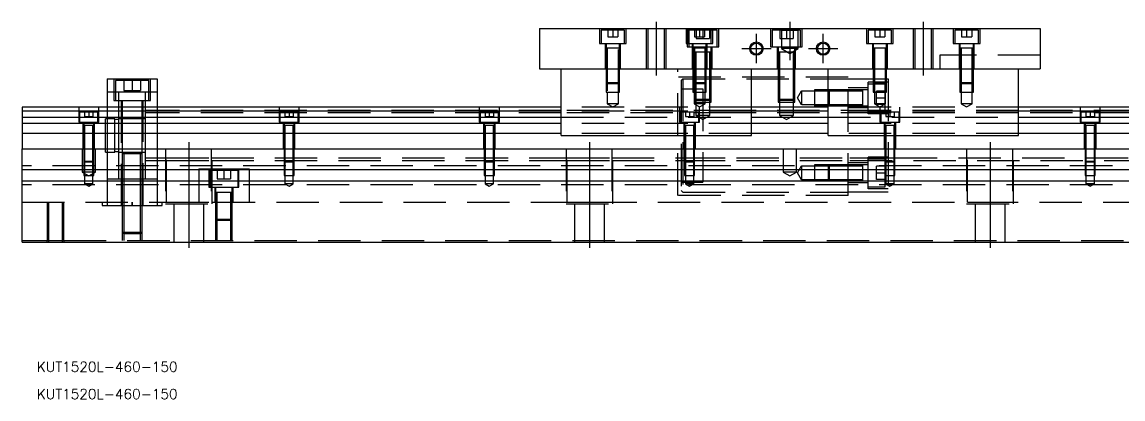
# Model space of a CAD drawing. Extents: x -14 to 669, y -280 to 102.
# Drawn here: x 0 to 329.8, y -280.3 to -167.3 of the extents above; entities that cross this region are included whole.
import ezdxf

# ---------------------------------------------------------------- set-up
doc = ezdxf.new("R2010")
doc.units = 0
doc.linetypes.add('CENTER', pattern=[50.8, 31.75, -6.35, 6.35, -6.35])
doc.linetypes.add('DASHED', pattern=[19.05, 12.7, -6.35])
doc.layers.get('0').update_dxf_attribs({"linetype": 'CONTINUOUS'})
doc.layers.add('CENTER', color=1, linetype='CENTER')
doc.styles.get("Standard").update_dxf_attribs({"font": 'txt.shx', "height": 3, "bigfont": 'bigfont.shx'})

# ---------------------------------------------------------------- blocks, each defined once
blk = doc.blocks.new('*U2')
at = {"color": 7, "linetype": 'CONTINUOUS'}
blk.add_text('KUT1520L-460-150', height=3, dxfattribs=at).set_placement((4.43, -280.35))
blk = doc.blocks.new('*U3')
at = {"color": 7, "linetype": 'CONTINUOUS'}
blk.add_text('KUT1520L-460-150', height=3, dxfattribs=at).set_placement((4.43, -272.18))

msp = doc.modelspace()

# ---------------------------------------------------------------- linework, layer by layer
at = {"color": 7, "linetype": 'CONTINUOUS'}
for p, q in [((155, -169.26), (305, -169.26)), ((155, -169.26), (155, -181.26)), ((305, -169.26), (305, -181.26)), ((202, -176.36), (201.499994, -176.36)), ((202.35, -176.36), (202, -176.36)), ((206, -176.36), (205.65, -176.36)), ((206.500006, -176.36), (206, -176.36)), ((155, -181.26), (305, -181.26)), ((161.5, -201.26), (161.5, -181.26)), ((218.5, -201.26), (218.5, -181.26)), ((241.5, -201.26), (241.5, -181.26)), ((298.5, -201.26), (298.5, -181.26)), ((25.5, -184.26), (25.5, -192.76)), ((25.5, -184.26), (40.5, -184.26)), ((40.5, -184.26), (40.5, -192.76)), ((0, -192.76), (0, -194.012272)), ((161.5, -192.76), (0, -192.76)), ((0, -194.012272), (0, -195.78668)), ((161.5, -194.012272), (0, -194.012272)), ((241.5, -192.76), (218.5, -192.76)), ((241.5, -194.012272), (218.5, -194.012272)), ((460, -192.76), (298.5, -192.76)), ((460, -194.012272), (298.5, -194.012272)), ((0, -195.78668), (161.5, -195.78668)), ((0, -195.78668), (0, -197.683076)), ((161.5, -197.683076), (0, -197.683076)), ((0, -197.683076), (0, -200.737372)), ((218.5, -195.78668), (241.5, -195.78668)), ((241.5, -197.683076), (218.5, -197.683076)), ((298.5, -195.78668), (460, -195.78668)), ((460, -197.683076), (298.5, -197.683076)), ((0, -200.737372), (0, -205.26)), ((161.5, -200.737372), (0, -200.737372)), ((241.5, -200.737372), (218.5, -200.737372)), ((460, -200.737372), (298.5, -200.737372)), ((161.5, -201.26), (218.5, -201.26)), ((241.5, -201.26), (298.5, -201.26)), ((0, -205.26), (460, -205.26)), ((0, -211.56), (0, -205.26)), ((460, -211.56), (0, -211.56)), ((0, -214.96), (0, -211.56)), ((460, -214.96), (0, -214.96)), ((0, -233.26), (0, -214.96)), ((0, -233.26), (460, -233.26))]:
    msp.add_line(p, q, dxfattribs=at)
at = {"color": 3, "linetype": 'DASHED'}
for p, q in [((173, -169.26), (173, -173.76)), ((180.5, -169.76), (173.5, -169.76)), ((173.5, -169.76), (173.5, -173.76)), ((175.5, -169.76), (175.5, -171.76)), ((177, -169.76), (177, -171.76)), ((178.5, -169.76), (178.5, -171.76)), ((180.5, -173.76), (180.5, -169.76)), ((181, -173.76), (181, -169.26)), ((187.000006, -169.26), (187.000006, -181.26)), ((187.5, -169.26), (187.5, -181.26)), ((192.5, -181.26), (192.5, -169.26)), ((192.999994, -181.26), (192.999994, -169.26)), ((199, -169.26), (199, -173.76)), ((199.25, -169.26), (199.25, -174.76)), ((206.5, -169.76), (199.5, -169.76)), ((199.5, -169.76), (199.5, -173.76)), ((199.75, -169.76), (199.75, -174.76)), ((201.5, -169.76), (201.5, -171.76)), ((202, -169.76), (202, -172.26)), ((203, -169.76), (203, -171.76)), ((204, -169.76), (204, -172.26)), ((204.5, -169.76), (204.5, -171.76)), ((206, -169.76), (206, -172.26)), ((208.25, -169.76), (206.5, -169.76)), ((206.5, -173.76), (206.5, -169.76)), ((207, -173.76), (207, -169.26)), ((208.25, -174.76), (208.25, -169.76)), ((208.75, -174.76), (208.75, -169.26)), ((224.25, -169.26), (224.25, -174.76)), ((233.25, -169.76), (224.75, -169.76)), ((224.75, -169.76), (224.75, -174.76)), ((227.5, -169.76), (227, -169.26)), ((227, -169.76), (227, -172.26)), ((227.5, -169.76), (227.5, -175.26)), ((227.5, -169.76), (232.5, -169.76)), ((229, -169.76), (229, -172.26)), ((231, -169.76), (231, -172.26)), ((232.5, -169.76), (233, -169.26)), ((232.5, -175.26), (232.5, -169.76)), ((233.25, -174.76), (233.25, -169.76)), ((233.75, -174.76), (233.75, -169.26)), ((253, -169.26), (253, -173.76)), ((260.5, -169.76), (253.5, -169.76)), ((253.5, -169.76), (253.5, -173.76)), ((255.5, -169.76), (255.5, -171.76)), ((257, -169.76), (257, -171.76)), ((258.5, -169.76), (258.5, -171.76)), ((260.5, -173.76), (260.5, -169.76)), ((261, -173.76), (261, -169.26)), ((267.000006, -169.26), (267.000006, -181.26)), ((267.5, -169.26), (267.5, -181.26)), ((272.5, -181.26), (272.5, -169.26)), ((272.999994, -181.26), (272.999994, -169.26)), ((279, -169.26), (279, -173.76)), ((286.5, -169.76), (279.5, -169.76)), ((279.5, -169.76), (279.5, -173.76)), ((281.5, -169.76), (281.5, -171.76)), ((283, -169.76), (283, -171.76)), ((284.5, -169.76), (284.5, -171.76)), ((286.5, -173.76), (286.5, -169.76)), ((287, -173.76), (287, -169.26)), ((173, -173.76), (181, -173.76)), ((174.75, -173.76), (174.75, -181.26)), ((175, -173.76), (175, -175.16)), ((175.5, -171.76), (177, -171.76)), ((177, -171.76), (178.5, -171.76)), ((179, -175.16), (179, -173.76)), ((179.25, -181.26), (179.25, -173.76)), ((199, -173.76), (207, -173.76)), ((199.25, -174.76), (208.75, -174.76)), ((200.75, -173.76), (200.75, -181.26)), ((201, -173.76), (201, -175.16)), ((201.25, -174.76), (201.25, -181.26)), ((201.5, -171.76), (203, -171.76)), ((201.5, -174.76), (201.5, -176.36)), ((202, -172.26), (204, -172.26)), ((203, -171.76), (204.5, -171.76)), ((204, -172.26), (206, -172.26)), ((205, -175.16), (205, -173.76)), ((205.25, -181.26), (205.25, -173.76)), ((206.5, -176.36), (206.5, -174.76)), ((206.75, -181.26), (206.75, -174.76)), ((224.25, -174.76), (233.75, -174.76)), ((226.25, -174.76), (226.25, -181.26)), ((226.5, -174.76), (226.5, -176.36)), ((227, -172.26), (229, -172.26)), ((229, -172.26), (231, -172.26)), ((231.5, -176.36), (231.5, -174.76)), ((231.75, -181.26), (231.75, -174.76)), ((253, -173.76), (261, -173.76)), ((254.75, -173.76), (254.75, -181.26)), ((255, -173.76), (255, -175.16)), ((255.5, -171.76), (257, -171.76)), ((257, -171.76), (258.5, -171.76)), ((259, -175.16), (259, -173.76)), ((259.25, -181.26), (259.25, -173.76)), ((279, -173.76), (287, -173.76)), ((280.75, -173.76), (280.75, -181.26)), ((281, -173.76), (281, -175.16)), ((281.5, -171.76), (283, -171.76)), ((283, -171.76), (284.5, -171.76)), ((285, -175.16), (285, -173.76)), ((285.25, -181.26), (285.25, -173.76)), ((175, -175.155), (175, -175.16)), ((175, -175.16), (175.216462, -175.16)), ((175.216708, -175.16), (175, -175.16)), ((175, -175.16), (175, -181.26)), ((175, -175.16), (175, -175.165)), ((178.783332, -175.16), (175.216708, -175.16)), ((175.35, -175.16), (175.35, -188.26)), ((178.65, -188.26), (178.65, -175.16)), ((179, -175.16), (178.783332, -175.16)), ((178.783538, -175.16), (179, -175.16)), ((179, -175.16), (179, -175.155)), ((179, -181.26), (179, -175.16)), ((179, -175.165), (179, -175.16)), ((201, -175.155), (201, -175.16)), ((201, -175.16), (201.216462, -175.16)), ((201.216708, -175.16), (201, -175.16)), ((201, -175.16), (201, -175.165)), ((201, -175.16), (201, -181.26)), ((204.783332, -175.16), (201.216708, -175.16)), ((201.35, -175.16), (201.35, -181.26)), ((201.5, -176.355), (201.5, -176.36)), ((201.757468, -176.36), (201.5, -176.36)), ((201.5, -176.36), (201.5, -181.26)), ((201.5, -176.36), (201.5, -176.365)), ((201.999654, -176.36), (201.757468, -176.36)), ((201.9, -176.36), (201.9, -181.26)), ((202.349616, -176.36), (201.999654, -176.36)), ((205.650424, -176.36), (202.349616, -176.36)), ((204.65, -181.26), (204.65, -175.16)), ((205, -175.16), (204.783332, -175.16)), ((204.783538, -175.16), (205, -175.16)), ((205, -175.16), (205, -175.155)), ((205, -175.165), (205, -175.16)), ((205, -181.26), (205, -175.16)), ((206.000386, -176.36), (205.650424, -176.36)), ((206.242552, -176.36), (206.000386, -176.36)), ((206.1, -181.26), (206.1, -176.36)), ((206.5, -176.36), (206.242552, -176.36)), ((206.5, -176.36), (206.5, -176.355)), ((206.5, -181.26), (206.5, -176.36)), ((206.5, -176.365), (206.5, -176.36)), ((226.5, -176.355), (226.5, -176.36)), ((226.757468, -176.36), (226.5, -176.36)), ((226.5, -176.36), (226.5, -181.26)), ((226.5, -176.36), (226.5, -176.365)), ((231.242552, -176.36), (226.757468, -176.36)), ((226.9, -176.36), (226.9, -181.26)), ((232.5, -175.26), (227.5, -175.26)), ((227.5, -175.26), (230, -176.703376)), ((230, -176.703376), (232.5, -175.26)), ((230.5, -176.36), (230.5, -176.355)), ((230.5, -176.365), (230.5, -176.36)), ((231.1, -181.26), (231.1, -176.36)), ((231.5, -176.36), (231.242552, -176.36)), ((231.5, -181.26), (231.5, -176.36)), ((255, -175.155), (255, -175.16)), ((255, -175.16), (255.216462, -175.16)), ((255.216708, -175.16), (255, -175.16)), ((255, -175.16), (255, -181.26)), ((255, -175.16), (255, -175.165)), ((258.783332, -175.16), (255.216708, -175.16)), ((255.35, -175.16), (255.35, -181.26)), ((258.65, -181.26), (258.65, -175.16)), ((259, -175.16), (258.783332, -175.16)), ((258.783538, -175.16), (259, -175.16)), ((259, -175.16), (259, -175.155)), ((259, -181.26), (259, -175.16)), ((259, -175.165), (259, -175.16)), ((285, -177.26), (275, -177.26)), ((275, -177.26), (275, -181.26)), ((281, -175.155), (281, -175.16)), ((281, -175.16), (281.216462, -175.16)), ((281.216708, -175.16), (281, -175.16)), ((281, -175.16), (281, -181.26)), ((281, -175.16), (281, -175.165)), ((284.783332, -175.16), (281.216708, -175.16)), ((281.35, -175.16), (281.35, -181.26)), ((284.65, -181.26), (284.65, -175.16)), ((285, -175.16), (284.783332, -175.16)), ((284.783538, -175.16), (285, -175.16)), ((285, -175.16), (285, -175.155)), ((285, -181.26), (285, -175.16)), ((285, -175.165), (285, -175.16)), ((305, -177.26), (285, -177.26)), ((175, -181.26), (175, -185.41)), ((175.000006, -181.26), (175.000006, -185.410006)), ((178.999994, -185.410006), (178.999994, -181.26)), ((179, -185.41), (179, -181.26)), ((196.5, -201.26), (196.5, -181.26)), ((201, -181.26), (201, -185.41)), ((201.000006, -181.26), (201.000002, -185.41)), ((201.35, -181.26), (201.35, -185.76)), ((201.5, -181.26), (201.5, -190.36)), ((201.500006, -181.26), (201.500002, -190.36)), ((201.9, -181.26), (201.9, -190.76)), ((204.65, -185.76), (204.65, -181.26)), ((204.999998, -185.41), (204.999994, -181.26)), ((205, -185.41), (205, -181.26)), ((206.1, -190.76), (206.1, -181.26)), ((206.499998, -190.36), (206.499994, -181.26)), ((206.5, -190.36), (206.5, -181.26)), ((226.5, -181.26), (226.5, -190.36)), ((226.500006, -181.26), (226.500002, -190.36)), ((226.9, -181.26), (226.9, -190.76)), ((231.1, -190.76), (231.1, -181.26)), ((231.499998, -190.36), (231.499994, -181.26)), ((231.5, -190.36), (231.5, -181.26)), ((247.5, -219.26), (247.5, -181.26)), ((255, -181.26), (255, -185.41)), ((255.000006, -181.26), (255.000002, -185.41)), ((255.35, -181.26), (255.35, -185.76)), ((258.65, -185.76), (258.65, -181.26)), ((258.999998, -185.41), (258.999994, -181.26)), ((259, -185.41), (259, -181.26)), ((281, -181.26), (281, -185.41)), ((281.000006, -181.26), (281.000002, -185.41)), ((281.35, -181.26), (281.35, -185.76)), ((284.65, -185.76), (284.65, -181.26)), ((284.999998, -185.41), (284.999994, -181.26)), ((285, -185.41), (285, -181.26)), ((27.5, -184.26), (27.5, -190.76)), ((38.5, -190.76), (38.5, -184.26)), ((247.5, -183.76), (196.5, -183.76)), ((197.5, -184.76), (198, -184.26)), ((198, -184.26), (247.5, -184.26)), ((198, -184.26), (198, -218.26)), ((247.5, -184.26), (259.5, -184.26)), ((259.5, -184.26), (259.5, -218.26)), ((38, -184.76), (28, -184.76)), ((28, -184.76), (28, -190.76)), ((30.5, -184.76), (30.5, -187.76)), ((30.5, -187.76), (33, -187.76)), ((33, -184.76), (33, -187.76)), ((33, -187.76), (35.5, -187.76)), ((35.5, -184.76), (35.5, -187.76)), ((38, -190.76), (38, -184.76)), ((175, -185.41), (179, -185.41)), ((175, -185.41), (175.35, -185.76)), ((175.000006, -185.410006), (175.000006, -188.26)), ((178.65, -185.76), (175.35, -185.76)), ((178.65, -185.76), (179, -185.41)), ((178.999994, -188.26), (178.999994, -185.410006)), ((197.5, -184.76), (197.5, -217.76)), ((197.5, -187.26), (204, -187.26)), ((201, -185.41), (205, -185.41)), ((201, -185.41), (201.35, -185.76)), ((201.000002, -185.41), (201.000006, -188.26)), ((204.65, -185.76), (201.35, -185.76)), ((201.35, -185.76), (201.35, -188.26)), ((204, -187.26), (204, -215.26)), ((204.65, -185.76), (205, -185.41)), ((204.65, -188.26), (204.65, -185.76)), ((204.999994, -188.26), (204.999998, -185.41)), ((232.287565, -190.01), (233.500001, -187.91)), ((233.500001, -187.91), (233.500001, -192.11)), ((233.500001, -187.91), (239.4, -187.91)), ((237.5, -192.509995), (237.5, -187.510004)), ((237.5, -187.510004), (242.4, -187.510004)), ((239.4, -187.91), (242, -187.91)), ((241.499979, -187.91), (241.899979, -187.51)), ((241.499979, -187.91), (241.499979, -192.11)), ((241.899979, -192.51), (241.899979, -187.51)), ((242, -187.91), (251.9, -187.910001)), ((242.4, -187.510004), (253.5, -187.510004)), ((253.5, -187.010001), (247.5, -187.010001)), ((251.9, -192.51), (251.9, -187.51)), ((253.5, -194.760001), (253.5, -185.260001)), ((259.5, -185.260001), (253.5, -185.260001)), ((253.5, -185.76), (258.5, -185.76)), ((255, -185.41), (259, -185.41)), ((255, -185.41), (255.35, -185.76)), ((255.000002, -185.41), (255.000006, -188.26)), ((258.65, -185.76), (255.35, -185.76)), ((255.35, -185.76), (255.35, -188.26)), ((258.5, -185.76), (258.5, -194.26)), ((258.65, -185.76), (259, -185.41)), ((258.65, -188.26), (258.65, -185.76)), ((258.999994, -188.26), (258.999998, -185.41)), ((281, -185.41), (285, -185.41)), ((281, -185.41), (281.35, -185.76)), ((281.000002, -185.41), (281.000006, -188.26)), ((284.65, -185.76), (281.35, -185.76)), ((281.35, -185.76), (281.35, -188.26)), ((284.65, -185.76), (285, -185.41)), ((284.65, -188.26), (284.65, -185.76)), ((284.999994, -188.26), (284.999998, -185.41)), ((29, -188.26), (25.5, -188.26)), ((27.5, -190.76), (38.5, -190.76)), ((29, -190.76), (29, -188.26)), ((37, -188.26), (29, -188.26)), ((29, -192.76), (29, -190.76)), ((29.75, -190.76), (29.75, -222.26)), ((30, -190.76), (30, -192.76)), ((36, -192.76), (36, -190.76)), ((36.25, -222.26), (36.25, -190.76)), ((37, -190.76), (37, -188.26)), ((40.5, -188.26), (37, -188.26)), ((37, -192.76), (37, -190.76)), ((175.000006, -188.26), (178.999994, -188.26)), ((175.35, -188.26), (175.35, -191.76)), ((178.65, -191.76), (178.65, -188.26)), ((201.000006, -188.26), (204.999994, -188.26)), ((201.35, -188.26), (201.35, -191.76)), ((201.5, -190.36), (206.5, -190.36)), ((201.5, -190.36), (201.9, -190.76)), ((201.500002, -190.36), (201.500006, -191.26)), ((201.500006, -191.26), (206.499994, -191.26)), ((206.1, -190.76), (201.9, -190.76)), ((201.9, -190.76), (201.9, -191.26)), ((201.9, -191.26), (201.9, -195.26)), ((204.65, -191.76), (204.65, -188.26)), ((206.1, -190.76), (206.5, -190.36)), ((206.1, -191.26), (206.1, -190.76)), ((206.1, -195.26), (206.1, -191.26)), ((206.499994, -191.26), (206.499998, -190.36)), ((226.5, -190.36), (231.5, -190.36)), ((226.5, -190.36), (226.9, -190.76)), ((226.500002, -190.36), (226.500006, -191.26)), ((226.500006, -191.26), (231.499994, -191.26)), ((231.1, -190.76), (226.9, -190.76)), ((226.9, -190.76), (226.9, -191.26)), ((226.9, -191.26), (226.9, -195.26)), ((231.1, -190.76), (231.5, -190.36)), ((231.1, -191.26), (231.1, -190.76)), ((231.1, -195.26), (231.1, -191.26)), ((231.499994, -191.26), (231.499998, -190.36)), ((233.500001, -192.11), (232.287565, -190.01)), ((255.000006, -188.26), (258.999994, -188.26)), ((255.35, -188.26), (255.35, -191.76)), ((256, -192.01), (256, -188.01)), ((258.5, -188.01), (256, -188.01)), ((256, -190.01), (258.5, -190.01)), ((258.65, -191.76), (258.65, -188.26)), ((281.000006, -188.26), (284.999994, -188.26)), ((281.35, -188.26), (281.35, -191.76)), ((284.65, -191.76), (284.65, -188.26)), ((17, -192.76), (17, -197.26)), ((22.75, -194.26), (17.25, -194.26)), ((17.25, -194.26), (17.25, -197.26)), ((18.75, -194.26), (18.75, -195.56)), ((20, -194.26), (20, -195.56)), ((21.25, -194.26), (21.25, -195.56)), ((22.75, -197.26), (22.75, -194.26)), ((23, -197.26), (23, -192.76)), ((25.5, -192.76), (25.5, -205.26)), ((29, -201.26), (29, -192.76)), ((30, -192.76), (30, -205.26)), ((36, -205.26), (36, -192.76)), ((37, -201.26), (37, -192.76)), ((40.5, -193.76), (37, -193.76)), ((40.5, -194.51), (37, -194.51)), ((40.5, -192.76), (40.5, -205.26)), ((161.5, -193.76), (40.5, -193.76)), ((161.5, -194.51), (40.5, -194.51)), ((77, -192.76), (77, -197.26)), ((82.75, -194.26), (77.25, -194.26)), ((77.25, -194.26), (77.25, -197.26)), ((78.75, -194.26), (78.75, -195.56)), ((80, -194.26), (80, -195.56)), ((81.25, -194.26), (81.25, -195.56)), ((82.75, -197.26), (82.75, -194.26)), ((83, -197.26), (83, -192.76)), ((137, -192.76), (137, -197.26)), ((142.75, -194.26), (137.25, -194.26)), ((137.25, -194.26), (137.25, -197.26)), ((138.75, -194.26), (138.75, -195.56)), ((140, -194.26), (140, -195.56)), ((141.25, -194.26), (141.25, -195.56)), ((142.75, -197.26), (142.75, -194.26)), ((143, -197.26), (143, -192.76)), ((218.5, -192.76), (161.5, -192.76)), ((214, -193.76), (161.5, -193.76)), ((218.5, -194.012272), (161.5, -194.012272)), ((214, -194.51), (161.5, -194.51)), ((178.65, -191.76), (175.35, -191.76)), ((175.35, -191.76), (177, -192.712628)), ((177, -192.712628), (178.65, -191.76)), ((197, -192.76), (197, -197.26)), ((202.75, -194.26), (197.25, -194.26)), ((197.25, -194.26), (197.25, -197.26)), ((198.75, -194.26), (198.75, -195.56)), ((200, -194.26), (200, -195.56)), ((201.25, -194.26), (201.25, -195.56)), ((204.65, -191.76), (201.35, -191.76)), ((201.35, -191.76), (203, -192.712628)), ((202.75, -197.26), (202.75, -194.26)), ((203, -192.712628), (204.65, -191.76)), ((203, -197.26), (203, -192.76)), ((258, -193.76), (214, -193.76)), ((258, -194.51), (214, -194.51)), ((239.4, -192.11), (233.66115, -192.11)), ((242.4, -192.509994), (237.5, -192.509994)), ((242, -192.11), (239.4, -192.11)), ((241.899979, -192.51), (241.499979, -192.11)), ((298.5, -192.76), (241.5, -192.76)), ((298.5, -194.012272), (241.5, -194.012272)), ((251.9, -192.11), (242, -192.11)), ((253.5, -192.509994), (242.4, -192.509994)), ((253.5, -193.010001), (247.5, -193.010001)), ((258.5, -194.26), (253.5, -194.26)), ((258.65, -191.76), (255.35, -191.76)), ((255.35, -191.76), (257, -192.712628)), ((258.5, -192.01), (256, -192.01)), ((257, -192.712628), (258.65, -191.76)), ((257, -192.76), (257, -197.26)), ((262.75, -194.26), (257.25, -194.26)), ((257.25, -194.26), (257.25, -197.26)), ((298.5, -193.76), (258, -193.76)), ((298.5, -194.51), (258, -194.51)), ((258.75, -194.26), (258.75, -195.56)), ((260, -194.26), (260, -195.56)), ((261.25, -194.26), (261.25, -195.56)), ((262.75, -197.26), (262.75, -194.26)), ((263, -197.26), (263, -192.76)), ((284.65, -191.76), (281.35, -191.76)), ((281.35, -191.76), (283, -192.712628)), ((283, -192.712628), (284.65, -191.76)), ((410, -193.76), (298.5, -193.76)), ((410, -194.51), (298.5, -194.51)), ((317, -192.76), (317, -197.26)), ((322.75, -194.26), (317.25, -194.26)), ((317.25, -194.26), (317.25, -197.26)), ((318.75, -194.26), (318.75, -195.56)), ((320, -194.26), (320, -195.56)), ((321.25, -194.26), (321.25, -195.56)), ((322.75, -197.26), (322.75, -194.26)), ((323, -197.26), (323, -192.76)), ((17, -197.26), (23, -197.26)), ((18.25, -197.26), (18.25, -205.26)), ((18.5, -197.26), (18.5, -198.26)), ((18.75, -195.56), (20, -195.56)), ((20, -195.56), (21.25, -195.56)), ((21.5, -198.26), (21.5, -197.26)), ((21.75, -205.26), (21.75, -197.26)), ((25, -201.26), (25, -196.26)), ((25.5, -196.26), (25, -196.26)), ((27.85, -196.26), (25.5, -196.26)), ((27.85, -201.26), (27.85, -196.26)), ((29, -196.46), (27.85, -196.46)), ((30, -196.26), (29, -196.26)), ((36, -196.26), (30, -196.26)), ((37, -196.26), (36, -196.26)), ((77, -197.26), (83, -197.26)), ((78.25, -197.26), (78.25, -205.26)), ((78.5, -197.26), (78.5, -198.26)), ((78.75, -195.56), (80, -195.56)), ((80, -195.56), (81.25, -195.56)), ((81.5, -198.26), (81.5, -197.26)), ((81.75, -205.26), (81.75, -197.26)), ((137, -197.26), (143, -197.26)), ((138.25, -197.26), (138.25, -205.26)), ((138.5, -197.26), (138.5, -198.26)), ((138.75, -195.56), (140, -195.56)), ((140, -195.56), (141.25, -195.56)), ((141.5, -198.26), (141.5, -197.26)), ((141.75, -205.26), (141.75, -197.26)), ((161.5, -195.78668), (218.5, -195.78668)), ((218.5, -197.683076), (161.5, -197.683076)), ((197, -197.26), (203, -197.26)), ((198.25, -197.26), (198.25, -205.26)), ((198.5, -197.26), (198.5, -198.26)), ((198.75, -195.56), (200, -195.56)), ((200, -195.56), (201.25, -195.56)), ((201.5, -198.26), (201.5, -197.26)), ((201.75, -205.26), (201.75, -197.26)), ((206.1, -195.26), (201.9, -195.26)), ((201.9, -195.26), (204, -196.472436)), ((204, -196.472436), (206.1, -195.26)), ((231.1, -195.26), (226.9, -195.26)), ((226.9, -195.26), (229, -196.472436)), ((229, -196.472436), (231.1, -195.26)), ((241.5, -195.78668), (298.5, -195.78668)), ((298.5, -197.683076), (241.5, -197.683076)), ((259.5, -194.760001), (253.5, -194.760001)), ((257, -197.26), (263, -197.26)), ((258.25, -197.26), (258.25, -205.26)), ((258.5, -197.26), (258.5, -198.26)), ((258.75, -195.56), (260, -195.56)), ((260, -195.56), (261.25, -195.56)), ((261.5, -198.26), (261.5, -197.26)), ((261.75, -205.26), (261.75, -197.26)), ((317, -197.26), (323, -197.26)), ((318.25, -197.26), (318.25, -205.26)), ((318.5, -197.26), (318.5, -198.26)), ((318.75, -195.56), (320, -195.56)), ((320, -195.56), (321.25, -195.56)), ((321.5, -198.26), (321.5, -197.26)), ((321.75, -205.26), (321.75, -197.26)), ((19.998804, -198.26), (18.499994, -198.26)), ((21.500006, -198.26), (18.499994, -198.26)), ((18.5, -198.255), (18.5, -198.26)), ((18.624678, -198.26), (18.5, -198.26)), ((18.5, -198.26), (18.5, -198.265)), ((18.5, -198.26), (18.5, -205.26)), ((19.998804, -198.26), (18.624678, -198.26)), ((18.75, -198.26), (18.75, -205.26)), ((21.500006, -198.26), (19.998804, -198.26)), ((21.37533, -198.26), (19.998804, -198.26)), ((21.25, -205.26), (21.25, -198.26)), ((21.5, -198.26), (21.37533, -198.26)), ((21.5, -198.26), (21.5, -198.255)), ((21.5, -198.265), (21.5, -198.26)), ((21.5, -205.26), (21.5, -198.26)), ((79.998804, -198.26), (78.499994, -198.26)), ((81.500006, -198.26), (78.499994, -198.26)), ((78.5, -198.255), (78.5, -198.26)), ((78.624678, -198.26), (78.5, -198.26)), ((78.5, -198.26), (78.5, -198.265)), ((78.5, -198.26), (78.5, -205.26)), ((79.998804, -198.26), (78.624678, -198.26)), ((78.75, -198.26), (78.75, -205.26)), ((81.500006, -198.26), (79.998804, -198.26)), ((81.37533, -198.26), (79.998804, -198.26)), ((81.25, -205.26), (81.25, -198.26)), ((81.5, -198.26), (81.37533, -198.26)), ((81.5, -198.26), (81.5, -198.255)), ((81.5, -198.265), (81.5, -198.26)), ((81.5, -205.26), (81.5, -198.26)), ((139.998804, -198.26), (138.499994, -198.26)), ((141.500006, -198.26), (138.499994, -198.26)), ((138.5, -198.255), (138.5, -198.26)), ((138.624678, -198.26), (138.5, -198.26)), ((138.5, -198.26), (138.5, -198.265)), ((138.5, -198.26), (138.5, -205.26)), ((139.998804, -198.26), (138.624678, -198.26)), ((138.75, -198.26), (138.75, -205.26)), ((141.500006, -198.26), (139.998804, -198.26)), ((141.37533, -198.26), (139.998804, -198.26)), ((141.25, -205.26), (141.25, -198.26)), ((141.5, -198.26), (141.37533, -198.26)), ((141.5, -198.26), (141.5, -198.255)), ((141.5, -198.265), (141.5, -198.26)), ((141.5, -205.26), (141.5, -198.26)), ((218.5, -200.737372), (161.5, -200.737372)), ((199.998804, -198.26), (198.499994, -198.26)), ((201.500006, -198.26), (198.499994, -198.26)), ((198.5, -198.255), (198.5, -198.26)), ((198.624678, -198.26), (198.5, -198.26)), ((198.5, -198.26), (198.5, -198.265)), ((198.5, -198.26), (198.5, -205.26)), ((199.998804, -198.26), (198.624678, -198.26)), ((198.75, -198.26), (198.75, -205.26)), ((201.500006, -198.26), (199.998804, -198.26)), ((201.37533, -198.26), (199.998804, -198.26)), ((201.25, -205.26), (201.25, -198.26)), ((201.5, -198.26), (201.37533, -198.26)), ((201.5, -198.26), (201.5, -198.255)), ((201.5, -198.265), (201.5, -198.26)), ((201.5, -205.26), (201.5, -198.26)), ((298.5, -200.737372), (241.5, -200.737372)), ((259.998804, -198.26), (258.499994, -198.26)), ((261.500006, -198.26), (258.499994, -198.26)), ((258.5, -198.255), (258.5, -198.26)), ((258.624678, -198.26), (258.5, -198.26)), ((258.5, -198.26), (258.5, -198.265)), ((258.5, -198.26), (258.5, -205.26)), ((259.998804, -198.26), (258.624678, -198.26)), ((258.75, -198.26), (258.75, -205.26)), ((261.500006, -198.26), (259.998804, -198.26)), ((261.37533, -198.26), (259.998804, -198.26)), ((261.25, -205.26), (261.25, -198.26)), ((261.5, -198.26), (261.37533, -198.26)), ((261.5, -198.26), (261.5, -198.255)), ((261.5, -198.265), (261.5, -198.26)), ((261.5, -205.26), (261.5, -198.26)), ((319.998804, -198.26), (318.499994, -198.26)), ((321.500006, -198.26), (318.499994, -198.26)), ((318.5, -198.255), (318.5, -198.26)), ((318.624678, -198.26), (318.5, -198.26)), ((318.5, -198.26), (318.5, -198.265)), ((318.5, -198.26), (318.5, -205.26)), ((319.998804, -198.26), (318.624678, -198.26)), ((318.75, -198.26), (318.75, -205.26)), ((321.500006, -198.26), (319.998804, -198.26)), ((321.37533, -198.26), (319.998804, -198.26)), ((321.25, -205.26), (321.25, -198.26)), ((321.5, -198.26), (321.37533, -198.26)), ((321.5, -198.26), (321.5, -198.255)), ((321.5, -198.265), (321.5, -198.26)), ((321.5, -205.26), (321.5, -198.26)), ((25, -205.26), (25, -201.26)), ((27.85, -205.26), (27.85, -201.26)), ((29, -205.26), (29, -201.26)), ((37, -205.26), (37, -201.26)), ((196.5, -219.26), (196.5, -201.26)), ((18, -205.26), (18, -212.26)), ((18.5, -205.26), (18.5, -209.01)), ((18.500006, -205.26), (18.500002, -209.01)), ((18.75, -205.26), (18.75, -209.26)), ((21.25, -209.26), (21.25, -205.26)), ((21.499998, -209.01), (21.499994, -205.26)), ((21.5, -209.01), (21.5, -205.26)), ((22, -212.26), (22, -205.26)), ((25, -206.26), (25, -205.26)), ((25, -206.26), (25.5, -206.26)), ((25.5, -205.26), (25.5, -211.56)), ((25.5, -206.26), (27.85, -206.26)), ((27.85, -206.26), (27.85, -205.26)), ((27.85, -206.06), (29, -206.06)), ((29, -211.56), (29, -205.26)), ((29, -206.26), (30, -206.26)), ((30, -205.26), (30, -206.76)), ((30, -206.26), (36, -206.26)), ((30, -206.755), (30, -206.76)), ((30.349602, -206.76), (30, -206.76)), ((30, -206.76), (30, -211.56)), ((30, -206.76), (30, -206.765)), ((35.65035, -206.76), (30.349602, -206.76)), ((30.5, -206.76), (30.5, -211.56)), ((35.5, -211.56), (35.5, -206.76)), ((36, -206.76), (35.65035, -206.76)), ((36, -206.76), (36, -205.26)), ((36, -206.26), (37, -206.26)), ((36, -206.76), (36, -206.755)), ((36, -211.56), (36, -206.76)), ((36, -206.765), (36, -206.76)), ((37, -211.56), (37, -205.26)), ((40.5, -205.26), (40.5, -211.56)), ((43, -205.26), (43, -221.76)), ((43.291796, -221.26), (43.291796, -205.26)), ((56.708204, -205.26), (56.708204, -221.26)), ((57, -221.76), (57, -205.26)), ((78.5, -205.26), (78.5, -209.01)), ((78.500006, -205.26), (78.500002, -209.01)), ((78.75, -205.26), (78.75, -209.26)), ((81.25, -209.26), (81.25, -205.26)), ((81.499998, -209.01), (81.499994, -205.26)), ((81.5, -209.01), (81.5, -205.26)), ((138.5, -205.26), (138.5, -209.01)), ((138.500006, -205.26), (138.500002, -209.01)), ((138.75, -205.26), (138.75, -209.26)), ((141.25, -209.26), (141.25, -205.26)), ((141.499998, -209.01), (141.499994, -205.26)), ((141.5, -209.01), (141.5, -205.26)), ((163, -205.26), (163, -221.76)), ((163.291796, -221.26), (163.291796, -205.26)), ((176.708204, -205.26), (176.708204, -221.26)), ((177, -221.76), (177, -205.26)), ((198.5, -205.26), (198.5, -209.01)), ((198.500006, -205.26), (198.500002, -209.01)), ((198.75, -205.26), (198.75, -209.26)), ((201.25, -209.26), (201.25, -205.26)), ((201.499998, -209.01), (201.499994, -205.26)), ((201.5, -209.01), (201.5, -205.26)), ((228, -205.26), (228, -212.26)), ((232, -212.26), (232, -205.26)), ((253.5, -217.260001), (253.5, -207.760001)), ((259.5, -207.760001), (253.5, -207.760001)), ((258.5, -205.26), (258.5, -209.01)), ((258.500006, -205.26), (258.500002, -209.01)), ((258.75, -205.26), (258.75, -209.26)), ((261.25, -209.26), (261.25, -205.26)), ((261.499998, -209.01), (261.499994, -205.26)), ((261.5, -209.01), (261.5, -205.26)), ((283, -205.26), (283, -221.76)), ((283.291796, -221.26), (283.291796, -205.26)), ((296.708204, -205.26), (296.708204, -221.26)), ((297, -221.76), (297, -205.26)), ((318.5, -205.26), (318.5, -209.01)), ((318.500006, -205.26), (318.500002, -209.01)), ((318.75, -205.26), (318.75, -209.26)), ((321.25, -209.26), (321.25, -205.26)), ((321.499998, -209.01), (321.499994, -205.26)), ((321.5, -209.01), (321.5, -205.26)), ((460, -210.41), (0, -210.41)), ((18.5, -209.01), (21.5, -209.01)), ((18.5, -209.01), (18.75, -209.26)), ((18.500002, -209.01), (18.500006, -211.56)), ((21.25, -209.26), (18.75, -209.26)), ((18.75, -209.26), (18.75, -213.26)), ((21.25, -209.26), (21.5, -209.01)), ((21.25, -213.26), (21.25, -209.26)), ((21.499994, -211.56), (21.499998, -209.01)), ((37, -208.01), (40.5, -208.01)), ((37, -208.76), (40.5, -208.76)), ((40.5, -208.01), (43.291796, -208.01)), ((40.5, -208.76), (43.291796, -208.76)), ((43.291796, -208.01), (56.708204, -208.01)), ((43.291796, -208.76), (56.708204, -208.76)), ((56.708204, -208.01), (163.291796, -208.01)), ((56.708204, -208.76), (163.291796, -208.76)), ((78.5, -209.01), (81.5, -209.01)), ((78.5, -209.01), (78.75, -209.26)), ((78.500002, -209.01), (78.500006, -211.56)), ((81.25, -209.26), (78.75, -209.26)), ((78.75, -209.26), (78.75, -213.26)), ((81.25, -209.26), (81.5, -209.01)), ((81.25, -213.26), (81.25, -209.26)), ((81.499994, -211.56), (81.499998, -209.01)), ((138.5, -209.01), (141.5, -209.01)), ((138.5, -209.01), (138.75, -209.26)), ((138.500002, -209.01), (138.500006, -211.56)), ((141.25, -209.26), (138.75, -209.26)), ((138.75, -209.26), (138.75, -213.26)), ((141.25, -209.26), (141.5, -209.01)), ((141.25, -213.26), (141.25, -209.26)), ((141.499994, -211.56), (141.499998, -209.01)), ((163.291796, -208.01), (176.708204, -208.01)), ((163.291796, -208.76), (176.708204, -208.76)), ((176.708204, -208.01), (198, -208.01)), ((176.708204, -208.76), (198, -208.76)), ((198, -208.01), (214, -208.01)), ((198, -208.76), (214, -208.76)), ((198.5, -209.01), (201.5, -209.01)), ((198.5, -209.01), (198.75, -209.26)), ((198.500002, -209.01), (198.500006, -211.56)), ((201.25, -209.26), (198.75, -209.26)), ((198.75, -209.26), (198.75, -213.26)), ((201.25, -209.26), (201.5, -209.01)), ((201.25, -213.26), (201.25, -209.26)), ((201.499994, -211.56), (201.499998, -209.01)), ((214, -208.01), (248, -208.01)), ((214, -208.759994), (248, -208.759994)), ((214, -208.76), (248, -208.76)), ((232.287565, -212.51), (233.500001, -210.41)), ((233.500001, -210.41), (233.500001, -214.61)), ((233.500001, -210.41), (239.4, -210.41)), ((237.5, -215.009995), (237.5, -210.010004)), ((237.5, -210.010004), (242.4, -210.010004)), ((239.4, -210.41), (242, -210.41)), ((241.499979, -210.41), (241.899979, -210.01)), ((241.499979, -210.41), (241.499979, -214.61)), ((241.899979, -215.01), (241.899979, -210.01)), ((242, -210.41), (251.9, -210.410001)), ((242.4, -210.010004), (253.5, -210.010004)), ((253.5, -209.510001), (247.5, -209.510001)), ((248, -208.01), (258, -208.01)), ((248, -208.759994), (403.291796, -208.76)), ((251.9, -215.01), (251.9, -210.01)), ((253.5, -208.26), (258.5, -208.26)), ((256, -214.51), (256, -210.51)), ((258.5, -210.51), (256, -210.51)), ((258, -208.01), (258.5, -208.01)), ((258.5, -208.01), (258.75, -208.01)), ((258.5, -208.26), (258.5, -216.76)), ((258.5, -209.01), (261.5, -209.01)), ((258.5, -209.01), (258.75, -209.26)), ((258.500002, -209.01), (258.500006, -211.56)), ((258.75, -208.01), (261.25, -208.01)), ((261.25, -209.26), (258.75, -209.26)), ((258.75, -209.26), (258.75, -213.26)), ((261.25, -208.01), (261.5, -208.01)), ((261.25, -209.26), (261.5, -209.01)), ((261.25, -213.26), (261.25, -209.26)), ((261.499994, -211.56), (261.499998, -209.01)), ((261.5, -208.01), (403.291796, -208.01)), ((318.5, -209.01), (321.5, -209.01)), ((318.5, -209.01), (318.75, -209.26)), ((318.500002, -209.01), (318.500006, -211.56)), ((321.25, -209.26), (318.75, -209.26)), ((318.75, -209.26), (318.75, -213.26)), ((321.25, -209.26), (321.5, -209.01)), ((321.25, -213.26), (321.25, -209.26)), ((321.499994, -211.56), (321.499998, -209.01)), ((22, -212.26), (18, -212.26)), ((18, -212.26), (20, -213.4147)), ((18.500006, -211.56), (18.500006, -213.26)), ((18.500006, -213.26), (21.499994, -213.26)), ((18.75, -213.26), (18.75, -215.76)), ((20, -213.4147), (22, -212.26)), ((21.25, -215.76), (21.25, -213.26)), ((21.499994, -213.26), (21.499994, -211.56)), ((25.5, -211.56), (25.5, -214.96)), ((25.5, -214.26), (29, -214.26)), ((29, -214.26), (29, -211.56)), ((29, -214.26), (30, -214.26)), ((30, -211.56), (30, -214.96)), ((30, -214.26), (30.5, -214.26)), ((30.5, -211.56), (30.5, -214.96)), ((30.5, -214.26), (35.5, -214.26)), ((35.5, -214.96), (35.5, -211.56)), ((35.5, -214.26), (36, -214.26)), ((36, -214.96), (36, -211.56)), ((36, -214.26), (37, -214.26)), ((37, -214.26), (37, -211.56)), ((37, -214.26), (40.5, -214.26)), ((40.5, -211.56), (40.5, -214.96)), ((53, -211.26), (56.708204, -211.26)), ((53, -211.26), (53, -211.56)), ((53, -211.56), (53, -214.96)), ((56, -211.26), (56, -216.76)), ((56.708204, -211.76), (56.25, -211.76)), ((56.25, -211.76), (56.25, -214.96)), ((56.708204, -211.26), (68, -211.26)), ((64.75, -211.76), (56.708204, -211.76)), ((58.5, -211.76), (58.5, -214.26)), ((58.5, -214.26), (60.5, -214.26)), ((60.5, -211.76), (60.5, -214.26)), ((60.5, -214.26), (62.5, -214.26)), ((62.5, -211.76), (62.5, -214.26)), ((64.75, -214.96), (64.75, -211.76)), ((65, -216.76), (65, -211.26)), ((68, -211.26), (68, -211.56)), ((68, -211.56), (68, -214.96)), ((78.500006, -211.56), (78.500006, -213.26)), ((78.500006, -213.26), (81.499994, -213.26)), ((78.75, -213.26), (78.75, -215.76)), ((81.25, -215.76), (81.25, -213.26)), ((81.499994, -213.26), (81.499994, -211.56)), ((138.500006, -211.56), (138.500006, -213.26)), ((138.500006, -213.26), (141.499994, -213.26)), ((138.75, -213.26), (138.75, -215.76)), ((141.25, -215.76), (141.25, -213.26)), ((141.499994, -213.26), (141.499994, -211.56)), ((198.500006, -211.56), (198.500006, -213.26)), ((198.500006, -213.26), (201.499994, -213.26)), ((198.75, -213.26), (198.75, -215.76)), ((201.25, -215.76), (201.25, -213.26)), ((201.499994, -213.26), (201.499994, -211.56)), ((232, -212.26), (228, -212.26)), ((228, -212.26), (230, -213.4147)), ((230, -213.4147), (232, -212.26)), ((233.500001, -214.61), (232.287565, -212.51)), ((256, -212.51), (258.5, -212.51)), ((258.500006, -211.56), (258.500006, -213.26)), ((258.500006, -213.26), (261.499994, -213.26)), ((258.75, -213.26), (258.75, -215.76)), ((261.25, -215.76), (261.25, -213.26)), ((261.499994, -213.26), (261.499994, -211.56)), ((318.500006, -211.56), (318.500006, -213.26)), ((318.500006, -213.26), (321.499994, -213.26)), ((318.75, -213.26), (318.75, -215.76)), ((321.25, -215.76), (321.25, -213.26)), ((321.499994, -213.26), (321.499994, -211.56)), ((460, -216.11), (0, -216.11)), ((21.25, -215.76), (18.75, -215.76)), ((18.75, -215.76), (20, -216.481688)), ((20, -216.481688), (21.25, -215.76)), ((25.5, -214.96), (25.5, -222.26)), ((30, -214.96), (30, -222.26)), ((30.5, -214.96), (30.5, -222.26)), ((35.5, -222.26), (35.5, -214.96)), ((36, -222.26), (36, -214.96)), ((40.5, -214.96), (40.5, -222.26)), ((53, -214.96), (53, -221.26)), ((56, -216.76), (65, -216.76)), ((56.25, -214.96), (56.25, -216.76)), ((57.75, -216.76), (57.75, -221.26)), ((58, -216.76), (58, -218.365)), ((63, -218.365), (63, -216.76)), ((63.25, -221.26), (63.25, -216.76)), ((64.75, -216.76), (64.75, -214.96)), ((68, -214.96), (68, -221.26)), ((81.25, -215.76), (78.75, -215.76)), ((78.75, -215.76), (80, -216.481688)), ((80, -216.481688), (81.25, -215.76)), ((141.25, -215.76), (138.75, -215.76)), ((138.75, -215.76), (140, -216.481688)), ((140, -216.481688), (141.25, -215.76)), ((197.5, -215.26), (204, -215.26)), ((201.25, -215.76), (198.75, -215.76)), ((198.75, -215.76), (200, -216.481688)), ((200, -216.481688), (201.25, -215.76)), ((239.4, -214.61), (233.500001, -214.61)), ((242.4, -215.009994), (237.5, -215.009994)), ((242, -214.61), (239.4, -214.61)), ((241.899979, -215.01), (241.499979, -214.61)), ((251.9, -214.61), (242, -214.61)), ((253.5, -215.009994), (242.4, -215.009994)), ((253.5, -215.510001), (247.5, -215.510001)), ((258.5, -216.76), (253.5, -216.76)), ((259.5, -217.260001), (253.5, -217.260001)), ((258.5, -214.51), (256, -214.51)), ((261.25, -215.76), (258.75, -215.76)), ((258.75, -215.76), (260, -216.481688)), ((260, -216.481688), (261.25, -215.76)), ((321.25, -215.76), (318.75, -215.76)), ((318.75, -215.76), (320, -216.481688)), ((320, -216.481688), (321.25, -215.76)), ((58, -218.355), (58, -221.26)), ((58, -218.36), (58.257448, -218.36)), ((58.257468, -218.36), (58, -218.36)), ((62.742552, -218.36), (58.257468, -218.36)), ((58.4, -218.36), (58.4, -221.26)), ((62.6, -221.26), (62.6, -218.36)), ((63, -218.36), (62.742552, -218.36)), ((62.742602, -218.36), (63, -218.36)), ((63, -221.26), (63, -218.355)), ((247.5, -219.26), (196.5, -219.26)), ((198, -218.26), (197.5, -217.76)), ((198, -218.26), (247.5, -218.26)), ((259.5, -218.26), (247.5, -218.26)), ((0, -221.26), (403.291796, -221.26)), ((7.500006, -221.26), (7.500006, -232.76)), ((7.9, -221.26), (7.9, -232.76)), ((12.1, -232.76), (12.1, -221.26)), ((12.499994, -232.76), (12.499994, -221.26)), ((24, -221.26), (24, -222.26)), ((24, -222.26), (33, -222.26)), ((30, -222.26), (30, -230.26)), ((30.000006, -222.26), (30.000006, -230.260006)), ((30.5, -222.26), (30.5, -230.76)), ((33, -221.26), (33, -222.26)), ((33, -222.26), (33, -221.26)), ((33, -222.26), (42, -222.26)), ((35.5, -230.76), (35.5, -222.26)), ((35.999994, -230.260006), (35.999994, -222.26)), ((36, -230.26), (36, -222.26)), ((42, -222.26), (42, -221.26)), ((43, -221.76), (57, -221.76)), ((43.291796, -221.26), (56.708204, -221.26)), ((45.5, -221.76), (45.5, -233.26)), ((54.5, -233.26), (54.5, -221.76)), ((58, -221.26), (58, -226.36)), ((58.000006, -221.26), (58.000006, -226.360006)), ((58.4, -221.26), (58.4, -226.76)), ((62.6, -226.76), (62.6, -221.26)), ((62.999994, -226.360006), (62.999994, -221.26)), ((63, -226.36), (63, -221.26)), ((163, -221.76), (177, -221.76)), ((163.291796, -221.26), (176.708204, -221.26)), ((165.5, -221.76), (165.5, -233.26)), ((174.5, -233.26), (174.5, -221.76)), ((283, -221.76), (297, -221.76)), ((283.291796, -221.26), (296.708204, -221.26)), ((285.5, -221.76), (285.5, -233.26)), ((294.5, -233.26), (294.5, -221.76)), ((58, -226.36), (63, -226.36)), ((58, -226.36), (58.4, -226.76)), ((58.000006, -226.360006), (58.000006, -232.76)), ((62.6, -226.76), (58.4, -226.76)), ((58.4, -226.76), (58.4, -232.76)), ((62.6, -226.76), (63, -226.36)), ((62.6, -232.76), (62.6, -226.76)), ((62.999994, -232.76), (62.999994, -226.360006)), ((30, -230.26), (36, -230.26)), ((30, -230.26), (30.5, -230.76)), ((30.000006, -230.260006), (30.000006, -232.76)), ((35.5, -230.76), (30.5, -230.76)), ((30.5, -230.76), (30.5, -232.76)), ((35.5, -230.76), (36, -230.26)), ((35.5, -232.76), (35.5, -230.76)), ((35.999994, -232.76), (35.999994, -230.260006)), ((0, -232.76), (7.500006, -232.76)), ((7.9, -232.76), (7.500006, -232.76)), ((7.500006, -233.26), (7.500006, -232.76)), ((7.500006, -232.76), (7.9, -232.76)), ((7.9, -232.76), (12.1, -232.76)), ((7.9, -232.76), (7.9, -233.26)), ((12.499994, -232.76), (12.1, -232.76)), ((12.1, -233.26), (12.1, -232.76)), ((12.1, -232.76), (12.499994, -232.76)), ((12.499994, -232.76), (12.499994, -233.26)), ((12.499994, -232.76), (460, -232.76))]:
    msp.add_line(p, q, dxfattribs=at)
at = {"color": 3, "linetype": 'CONTINUOUS'}
for centre in [(220, -175.26), (240, -175.26)]:
    msp.add_circle(centre, 2, dxfattribs=at)
at = {"color": 7, "linetype": 'CONTINUOUS'}
for centre in [(220, -175.26), (240, -175.26)]:
    msp.add_circle(centre, 1.65, dxfattribs=at)
at = {"layer": 'CENTER', "color": 1, "linetype": 'CENTER'}
for p, q in [((190, -167.26), (190, -183.26)), ((230, -167.26), (230, -178.703376)), ((270, -167.26), (270, -183.26)), ((220, -179.66), (220, -170.86)), ((240, -179.66), (240, -170.86)), ((215.6, -175.26), (224.4, -175.26)), ((235.6, -175.26), (244.4, -175.26)), ((50, -203.26), (50, -235.26)), ((170, -203.26), (170, -235.26)), ((290, -203.26), (290, -235.26))]:
    msp.add_line(p, q, dxfattribs=at)

# ---------------------------------------------------------------- block references
at = {"color": 7, "linetype": 'CONTINUOUS'}
for name in ['*U3', '*U2']:
    msp.add_blockref(name, (0, 0), dxfattribs=at)

doc.saveas('drawing.dxf')
